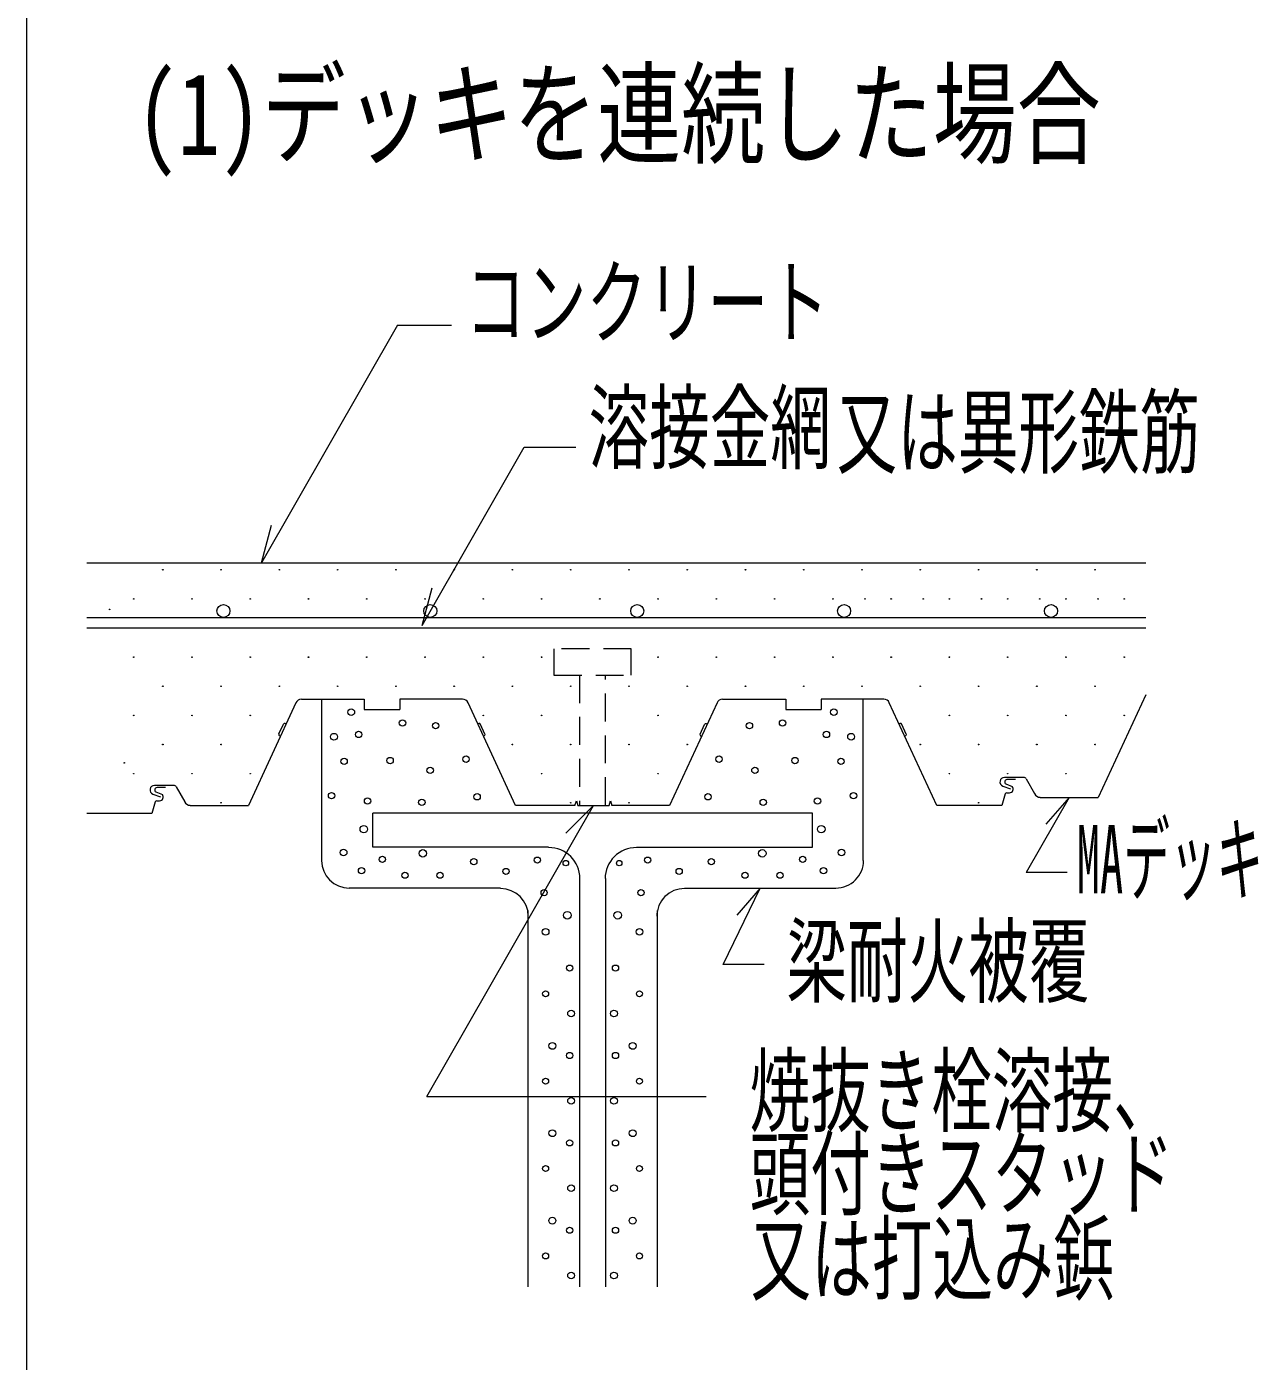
# Model space of a CAD drawing. Units: millimetres, scale not verified. Extents: x -2848 to 2848, y -2045 to 2045.
# Drawn here: x 1284.2 to 1707, y -1278.8 to -820.5 of the extents above; entities that cross this region are included whole.
import ezdxf
from ezdxf.enums import TextEntityAlignment as Align

# ---------------------------------------------------------------- set-up
doc = ezdxf.new("R2010")
doc.units = ezdxf.units.MM
doc.header["$LTSCALE"] = 8
doc.linetypes.add('DASHED1', pattern=[1.8, 1.2, -0.6])
doc.layers.add('0-0_0', color=4, linetype='Continuous', lineweight=9)
doc.layers.add('0-9_96', color=7, linetype='Continuous')
doc.styles.add('ＭＳ ゴシック', font='')
doc.styles.get('ＭＳ ゴシック').set_extended_font_data('MS Gothic')

msp = doc.modelspace()

# ---------------------------------------------------------------- linework, layer by layer
at = {"layer": '0-0_0', "color": 2, "lineweight": 18}
for p, q in [((1284.224, -1835.456), (1284.224, 422.833)), ((1304.862, -1023.393), (1668.355, -1023.393)), ((1304.862, -1026.975), (1668.355, -1026.975)), ((1376.592, -1052.703), (1360.307, -1087.921)), ((1378.514, -1051.469), (1400.115, -1051.469)), ((1400.115, -1051.469), (1400.115, -1054.956)), ((1433.786, -1051.45), (1412.334, -1051.45)), ((1412.334, -1051.45), (1412.334, -1054.956)), ((1451.99, -1087.921), (1435.708, -1052.686)), ((1521.202, -1052.703), (1504.917, -1087.921)), ((1523.123, -1051.469), (1544.774, -1051.469)), ((1544.774, -1051.469), (1544.774, -1054.956)), ((1578.396, -1051.45), (1556.993, -1051.45)), ((1556.993, -1051.45), (1556.993, -1054.956)), ((1596.6, -1087.921), (1580.318, -1052.686)), ((1668.355, -1049.95), (1652.07, -1085.168)), ((1400.115, -1054.956), (1412.334, -1054.956)), ((1544.774, -1054.956), (1556.993, -1054.956)), ((1370.794, -1063.404), (1372.328, -1060.086)), ((1372.929, -1059.834), (1373.242, -1059.95)), ((1439.386, -1059.851), (1439.073, -1059.966)), ((1441.519, -1063.421), (1439.986, -1060.102)), ((1515.388, -1063.438), (1516.922, -1060.121)), ((1517.522, -1059.87), (1517.835, -1059.985)), ((1583.995, -1059.851), (1583.682, -1059.966)), ((1586.13, -1063.421), (1584.597, -1060.102)), ((1371.066, -1064.066), (1371.298, -1064.151)), ((1441.247, -1064.083), (1441.014, -1064.169)), ((1515.659, -1064.102), (1515.892, -1064.186)), ((1585.858, -1064.083), (1585.625, -1064.169)), ((1334.699, -1081.064), (1328.095, -1081.064)), ((1619.299, -1081.318), (1621.96, -1082.288)), ((1626.462, -1078.311), (1619.858, -1078.311)), ((1620.327, -1080.524), (1622.552, -1081.471)), ((1623.608, -1079.062), (1620.72, -1079.062)), ((1627.297, -1078.798), (1630.218, -1083.904)), ((1327.537, -1084.07), (1330.198, -1085.041)), ((1328.565, -1083.277), (1330.79, -1084.224)), ((1331.846, -1081.814), (1328.958, -1081.814)), ((1335.534, -1081.55), (1338.455, -1086.657)), ((1620.081, -1083.988), (1618.925, -1087.921)), ((1620.645, -1083.566), (1621.62, -1083.566)), ((1632.153, -1085.168), (1652.07, -1085.168)), ((1327.162, -1090.674), (1304.862, -1090.674)), ((1328.318, -1086.741), (1327.162, -1090.674)), ((1328.882, -1086.318), (1329.858, -1086.318)), ((1340.39, -1087.921), (1360.307, -1087.921)), ((1472.41, -1087.921), (1451.99, -1087.921)), ((1473.41, -1087.921), (1484.11, -1087.921)), ((1504.917, -1087.921), (1485.11, -1087.921)), ((1618.925, -1087.921), (1596.6, -1087.921))]:
    msp.add_line(p, q, dxfattribs=at)
at = {"layer": '0-0_0'}
for p, q in [((1411.525, -923.002), (1364.802, -1004.661)), ((1411.525, -923.002), (1430.057, -923.002)), ((1364.802, -1004.661), (1368.249, -991.682)), ((1304.862, -1004.661), (1668.355, -1004.661)), ((1419.977, -1026.181), (1423.422, -1013.202)), ((1385.502, -1106.859), (1385.502, -1051.469)), ((1571.409, -1106.859), (1571.409, -1051.45)), ((1642.111, -1085.168), (1627.326, -1111.01)), ((1642.111, -1085.168), (1634.114, -1094.43)), ((1402.985, -1102.309), (1402.985, -1090.574)), ((1553.926, -1090.577), (1402.985, -1090.577)), ((1553.926, -1102.309), (1553.926, -1090.574)), ((1463.378, -1102.309), (1402.985, -1102.309)), ((1493.532, -1102.309), (1553.926, -1102.309)), ((1474.021, -1113.049), (1474.021, -1253.232)), ((1482.89, -1113.049), (1482.89, -1253.232)), ((1641.392, -1111.01), (1627.326, -1111.01)), ((1446.842, -1116.404), (1394.961, -1116.404)), ((1510.069, -1116.404), (1561.95, -1116.404)), ((1456.302, -1124.068), (1456.302, -1253.232)), ((1500.61, -1124.068), (1500.61, -1253.232)), ((1421.546, -1187.919), (1517.49, -1187.919))]:
    msp.add_line(p, q, dxfattribs=at)
at = {"layer": '0-0_0', "linetype": 'DASHED1'}
for p, q in [((1474.017, -1043.179), (1474.017, -1087.887)), ((1482.894, -1087.887), (1482.894, -1043.179))]:
    msp.add_line(p, q, dxfattribs=at)
at = {"layer": '0-0_0'}
for points in [[(1419.977, -1026.181), (1455.009, -964.954), (1472.762, -964.954)], [(1421.546, -1187.919), (1478.761, -1087.92), (1469.345, -1097.422)], [(1537.414, -1142.528), (1523.348, -1142.528), (1536.009, -1116.404), (1528.012, -1125.667)]]:
    msp.add_lwpolyline(points, dxfattribs=at)
at = {"layer": '0-0_0', "linetype": 'DASHED1'}
msp.add_lwpolyline([(1491.771, -1043.179), (1491.771, -1034.222), (1465.139, -1034.222), (1465.139, -1043.179)], close=True, dxfattribs=at)
at = {"layer": '0-0_0', "color": 2, "lineweight": 18}
for points in [[(1472.41, -1087.921), (1472.91, -1086.421), (1473.41, -1087.921)], [(1484.11, -1087.921), (1484.61, -1086.421), (1485.11, -1087.921)]]:
    msp.add_lwpolyline(points, dxfattribs=at)
at = {"layer": '0-0_0'}
for centre in [(1330.962, -1007.025), (1350.962, -1007.025), (1370.962, -1007.025), (1390.962, -1007.025), (1410.962, -1007.025), (1430.962, -1007.025), (1450.962, -1007.025), (1470.962, -1007.025), (1490.962, -1007.025), (1510.962, -1007.025), (1530.962, -1007.025), (1550.962, -1007.025), (1570.962, -1007.025), (1590.962, -1007.025), (1610.962, -1007.025), (1630.962, -1007.025), (1650.962, -1007.025), (1320.962, -1017.025), (1340.962, -1017.025), (1360.962, -1017.025), (1380.962, -1017.025), (1400.962, -1017.025), (1420.962, -1017.025), (1440.962, -1017.025), (1460.962, -1017.025), (1480.962, -1017.025), (1500.962, -1017.025), (1520.962, -1017.025), (1540.962, -1017.025), (1560.962, -1017.025), (1571.982, -1017.025), (1580.962, -1017.025), (1591.982, -1017.025), (1600.962, -1017.025), (1611.982, -1017.025), (1620.962, -1017.025), (1631.982, -1017.025), (1640.962, -1017.025), (1651.982, -1017.025), (1660.962, -1017.025), (1312.682, -1020.639), (1330.962, -1027.025), (1350.962, -1027.025), (1370.962, -1027.025), (1390.962, -1027.025), (1410.962, -1027.025), (1430.962, -1027.025), (1450.962, -1027.025), (1470.962, -1027.025), (1490.962, -1027.025), (1510.962, -1027.025), (1530.962, -1027.025), (1550.962, -1027.025), (1561.982, -1027.025), (1570.962, -1027.025), (1581.982, -1027.025), (1590.962, -1027.025), (1601.982, -1027.025), (1610.962, -1027.025), (1621.982, -1027.025), (1630.962, -1027.025), (1641.982, -1027.025), (1650.962, -1027.025), (1320.962, -1037.025), (1340.962, -1037.025), (1360.962, -1037.025), (1380.962, -1037.025), (1400.962, -1037.025), (1420.962, -1037.025), (1440.962, -1037.025), (1460.962, -1037.025), (1500.962, -1037.025), (1520.962, -1037.025), (1540.962, -1037.025), (1560.962, -1037.025), (1580.962, -1037.025), (1600.962, -1037.025), (1620.962, -1037.025), (1640.962, -1037.025), (1660.962, -1037.025), (1330.962, -1047.025), (1350.962, -1047.025), (1370.962, -1047.025), (1390.962, -1047.025), (1410.962, -1047.025), (1430.962, -1047.025), (1450.962, -1047.025), (1470.962, -1047.025), (1490.962, -1047.025), (1510.962, -1047.025), (1530.962, -1047.025), (1550.962, -1047.025), (1570.962, -1047.025), (1590.962, -1047.025), (1610.962, -1047.025), (1630.962, -1047.025), (1650.962, -1047.025), (1320.962, -1057.025), (1340.962, -1057.025), (1360.962, -1057.025), (1440.962, -1057.025), (1460.962, -1057.025), (1500.962, -1057.025), (1600.962, -1057.025), (1620.962, -1057.025), (1640.962, -1057.025), (1660.962, -1057.025), (1330.962, -1067.025), (1350.962, -1067.025), (1450.962, -1067.025), (1470.962, -1067.025), (1490.962, -1067.025), (1510.962, -1067.025), (1590.962, -1067.025), (1610.962, -1067.025), (1630.962, -1067.025), (1650.962, -1067.025), (1317.714, -1073.315), (1320.962, -1077.025), (1340.962, -1077.025), (1360.962, -1077.025), (1460.962, -1077.025), (1500.962, -1077.025), (1600.962, -1077.025), (1620.962, -1077.025), (1640.962, -1077.025), (1350.962, -1087.025), (1470.962, -1087.025), (1490.962, -1087.025), (1610.962, -1087.025)]:
    msp.add_circle(centre, 0.1, dxfattribs=at)
at = {"layer": '0-0_0', "color": 2, "lineweight": 18}
for centre, radius, start, end in [((1620.72, -1079.846), 0.784, 90, 239.931), ((1621.62, -1082.311), 1.254, 270, 42.019), ((1328.958, -1082.598), 0.784, 90, 239.931), ((1329.858, -1085.064), 1.254, 270, 42.019), ((1620.645, -1084.154), 0.588, 90, 163.627), ((1328.882, -1086.906), 0.588, 90, 163.627)]:
    msp.add_arc(centre, radius, start, end, dxfattribs=at)
for centre in [(1351.758, -1021.178), (1422.775, -1021.178), (1493.794, -1021.178), (1564.812, -1021.178), (1635.831, -1021.178)]:
    msp.add_ellipse(centre, major_axis=(2.239, 0), ratio=0.991012, dxfattribs=at)
for centre, major_axis, start_param, end_param in [((1378.514, -1053.609), (2.14, 0), 1.5707963, 2.705016), ((1433.786, -1053.59), (2.14, 0), 0.4363149, 1.5707963), ((1523.123, -1053.609), (2.14, 0), 1.5707963, 2.705016), ((1578.396, -1053.59), (2.14, 0), 0.4363149, 1.5707963), ((1372.764, -1060.291), (0.486, 0), 1.2216432, 2.7050684), ((1439.55, -1060.308), (0.486, 0), 0.4364545, 1.9197924), ((1517.358, -1060.327), (0.486, 0), 1.2217305, 2.7051033), ((1584.159, -1060.308), (0.486, 0), 0.436437, 1.9198447), ((1371.23, -1063.609), (0.486, 0), 2.7051033, 4.3633057), ((1441.083, -1063.626), (0.486, 0), 5.0614723, 6.7194827), ((1515.824, -1063.644), (0.486, 0), 2.7051033, 4.3633057), ((1585.693, -1063.626), (0.486, 0), 5.0614897, 6.7196223), ((1328.095, -1082.62), (1.556, 0), 1.5707963, 4.3420825), ((1334.699, -1082.037), (0.973, 0), 0.5235813, 1.5707963), ((1619.858, -1079.867), (1.556, 0), 1.5707963, 4.3420825), ((1626.462, -1079.284), (0.973, 0), 0.5235813, 1.5707963), ((1632.153, -1083.028), (2.14, 0), 3.5548517, 4.7123715), ((1340.39, -1085.781), (2.14, 0), 3.5548517, 4.7123715)]:
    msp.add_ellipse(centre, major_axis=major_axis, ratio=0.991012, start_param=start_param, end_param=end_param, dxfattribs=at)
at = {"layer": '0-0_0'}
for centre, major_axis in [((1395.627, -1055.906), (1.16, 0)), ((1413.226, -1059.62), (1.1, 0)), ((1543.685, -1059.62), (1.1, 0)), ((1561.283, -1055.906), (1.16, 0)), ((1398.171, -1063.585), (1.1, 0)), ((1424.605, -1060.577), (1.1, 0)), ((1532.306, -1060.577), (1.1, 0)), ((1558.74, -1063.585), (1.1, 0)), ((1389.708, -1064.344), (1.16, 0)), ((1567.203, -1064.344), (1.16, 0)), ((1393.183, -1072.782), (1.1, 0)), ((1408.959, -1072.537), (1.1, 0)), ((1435.034, -1072.058), (1.1, 0)), ((1521.876, -1072.058), (1.1, 0)), ((1547.951, -1072.537), (1.1, 0)), ((1563.729, -1072.782), (1.1, 0)), ((1422.709, -1075.886), (1.1, 0)), ((1534.202, -1075.886), (1.1, 0)), ((1388.881, -1084.598), (1.1, 0)), ((1401.226, -1086.44), (1.1, 0)), ((1419.864, -1086.889), (1.1, 0)), ((1438.827, -1084.975), (1.1, 0)), ((1518.082, -1084.975), (1.1, 0)), ((1537.047, -1086.889), (1.1, 0)), ((1555.686, -1086.44), (1.1, 0)), ((1568.03, -1084.598), (1.1, 0)), ((1399.942, -1096.094), (1.297, 0)), ((1556.97, -1096.094), (1.297, 0)), ((1393.002, -1104.134), (1.16, 0)), ((1420.202, -1104.393), (1.297, 0)), ((1536.709, -1104.393), (1.297, 0)), ((1563.908, -1104.134), (1.16, 0)), ((1406.324, -1106.468), (1.069, 0)), ((1437.678, -1107.246), (1.1, 0)), ((1459.523, -1106.727), (1.07, 0)), ((1469.29, -1107.764), (0.935, 0)), ((1487.622, -1107.764), (0.935, 0)), ((1497.387, -1106.727), (1.07, 0)), ((1519.233, -1107.246), (1.1, 0)), ((1550.587, -1106.468), (1.069, 0)), ((1399.171, -1110.358), (1.1, 0)), ((1414.078, -1111.914), (1.07, 0)), ((1426.113, -1111.914), (1.07, 0)), ((1448.73, -1110.617), (1.069, 0)), ((1508.182, -1110.617), (1.069, 0)), ((1530.798, -1111.914), (1.07, 0)), ((1542.834, -1111.914), (1.07, 0)), ((1557.741, -1110.358), (1.1, 0)), ((1461.837, -1117.878), (1.07, 0)), ((1495.074, -1117.878), (1.07, 0)), ((1469.805, -1125.658), (1.297, 0)), ((1487.108, -1125.658), (1.297, 0)), ((1462.35, -1131.364), (1.16, 0)), ((1494.561, -1131.364), (1.16, 0)), ((1470.574, -1143.811), (1.07, 0)), ((1486.336, -1143.811), (1.07, 0)), ((1462.35, -1152.629), (1.038, 0)), ((1494.561, -1152.629), (1.038, 0)), ((1471.089, -1159.371), (1.16, 0)), ((1485.822, -1159.371), (1.16, 0)), ((1464.664, -1170.523), (1.16, 0)), ((1470.574, -1173.811), (1.07, 0)), ((1486.336, -1173.811), (1.07, 0)), ((1492.247, -1170.523), (1.16, 0)), ((1462.35, -1182.629), (1.038, 0)), ((1494.561, -1182.629), (1.038, 0)), ((1471.089, -1189.371), (1.16, 0)), ((1485.822, -1189.371), (1.16, 0)), ((1464.664, -1200.523), (1.16, 0)), ((1492.247, -1200.523), (1.16, 0)), ((1470.574, -1203.811), (1.07, 0)), ((1486.336, -1203.811), (1.07, 0)), ((1462.35, -1212.629), (1.038, 0)), ((1494.561, -1212.629), (1.038, 0)), ((1471.089, -1219.371), (1.16, 0)), ((1485.822, -1219.371), (1.16, 0)), ((1464.664, -1230.523), (1.16, 0)), ((1470.574, -1233.811), (1.07, 0)), ((1486.336, -1233.811), (1.07, 0)), ((1492.247, -1230.523), (1.16, 0)), ((1462.35, -1242.629), (1.038, 0)), ((1494.561, -1242.629), (1.038, 0)), ((1471.089, -1249.371), (1.16, 0)), ((1485.822, -1249.371), (1.16, 0))]:
    msp.add_ellipse(centre, major_axis=major_axis, ratio=0.991012, dxfattribs=at)
for centre, major_axis, start_param, end_param in [((1463.378, -1113.049), (10.738, 0), 0, 1.5707963), ((1493.532, -1113.049), (10.738, 0), 1.5707963, 3.1415927), ((1394.961, -1106.859), (9.546, 0), 3.1415927, 4.7123715), ((1561.95, -1106.859), (9.546, 0), 4.7123715, 6.2831853), ((1446.842, -1125.95), (9.546, 0), 0, 1.5707963), ((1510.069, -1125.95), (9.546, 0), 1.5707963, 3.1415927)]:
    msp.add_ellipse(centre, major_axis=major_axis, ratio=0.991012, start_param=start_param, end_param=end_param, dxfattribs=at)

# ---------------------------------------------------------------- texts
at = {"layer": '0-9_96', "style": 'ＭＳ ゴシック'}
for s, height, width, p in [('(1)デッキを連続した場合', 28.15, 0.75, (1321.814, -872.998)), ('コンクリート', 23.46, 0.65, (1434.757, -933.889)), ('溶接金網', 23.46, 0.65, (1477.105, -976.919)), ('又は異形鉄筋', 23.46, 0.65, (1562.265, -978.483)), ('MAデッキ', 23.46, 0.5, (1644.663, -1125.219)), ('梁耐火被覆', 23.46, 0.65, (1545.032, -1160.178)), ('焼抜き栓溶接、', 23.46, 0.65, (1532.365, -1204.642)), ('頭付きスタッド', 23.46, 0.65, (1532.365, -1233.128)), ('又は打込み鋲', 23.46, 0.65, (1532.719, -1262.363))]:
    msp.add_text(s, height=height, dxfattribs=dict(at, width=width)).set_placement(p, align=Align.BOTTOM_LEFT)

doc.saveas('drawing.dxf')
